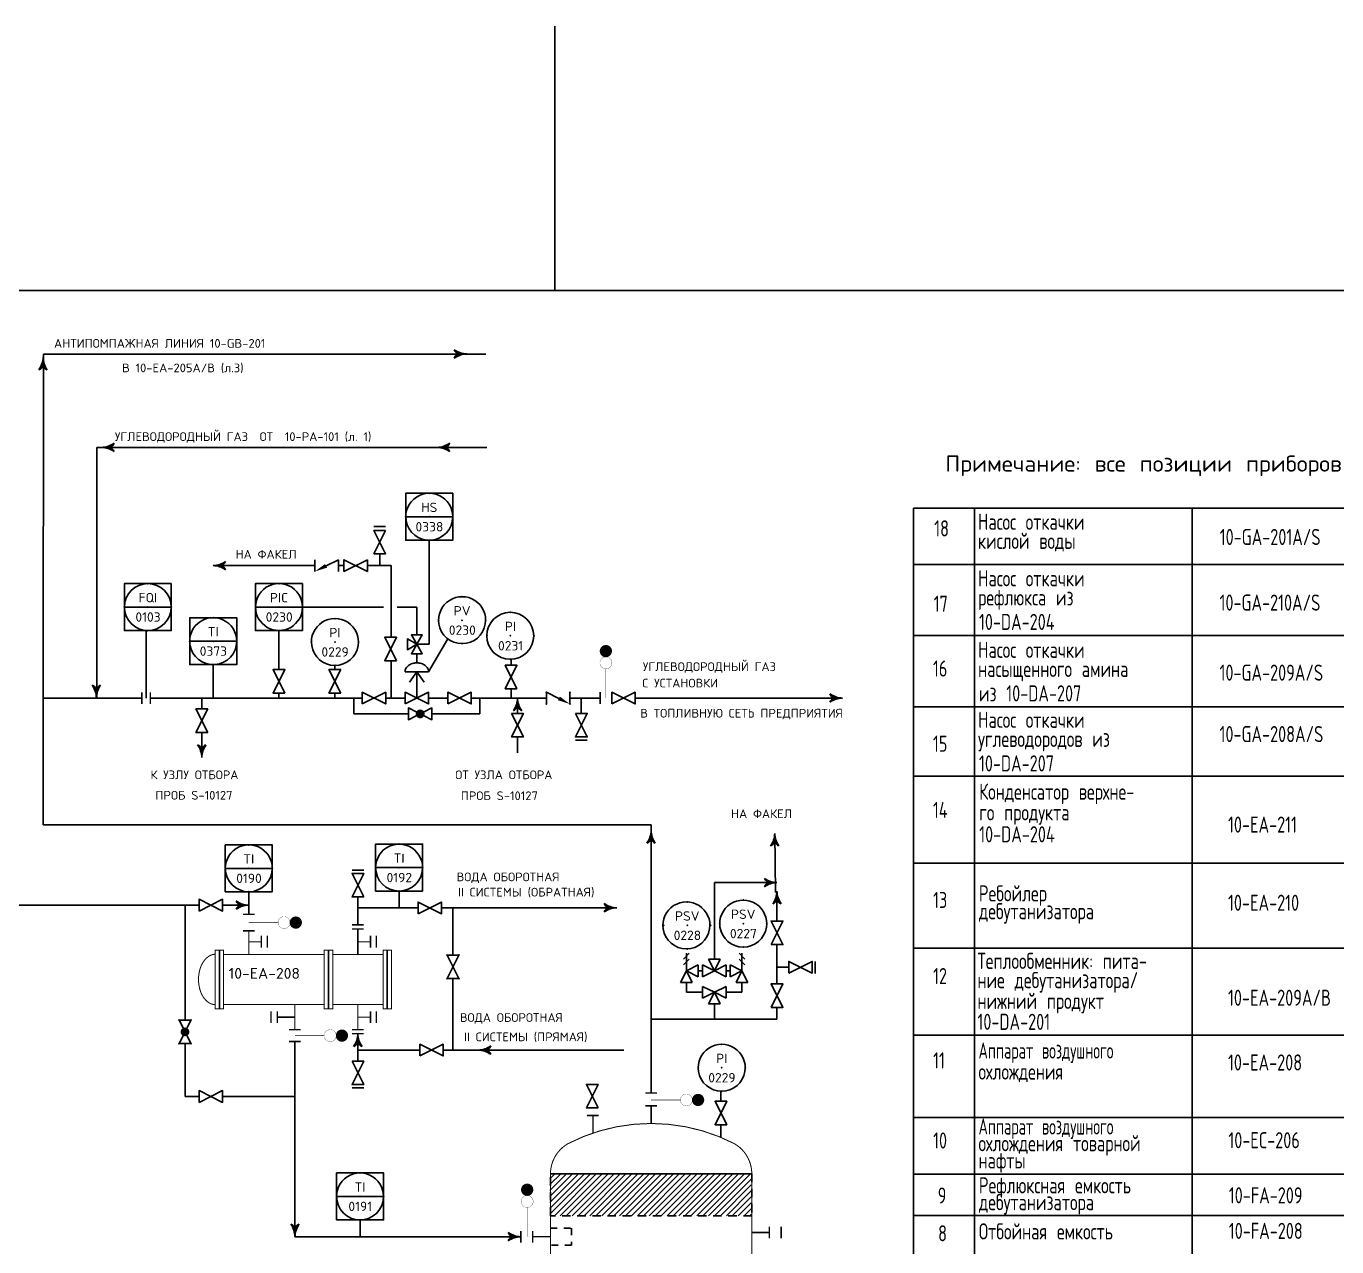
# Model space of a CAD drawing. Extents: x 71 to 279, y 48 to 143.
# Drawn here: x 236.52 to 256.05, y 63.34 to 81.53 of the extents above; entities that cross this region are included whole.
import ezdxf
from ezdxf.enums import TextEntityAlignment as Align

# ---------------------------------------------------------------- set-up
doc = ezdxf.new("R2010")
doc.units = 0
doc.header["$MEASUREMENT"] = 0
for name, pattern in [('DASHED', [0.1875, 0.125, -0.0625]), ('HIDDEN', [0.125, 0.0625, -0.0625]), ('SDASH', [0.09375, 0.046875, -0.046875])]:
    doc.linetypes.add(name, pattern=pattern)
doc.layers.get('0').update_dxf_attribs({"linetype": 'CONTINUOUS'})
for name, color, linetype in [('1', 2, 'CONTINUOUS'), ('CORPORATSERV', 3, 'CONTINUOUS'), ('IN-ATTRIBS', 7, 'CONTINUOUS'), ('IN-ELECTRICAL', 7, 'HIDDEN'), ('IN-EQUIPMENT', 7, 'CONTINUOUS'), ('IN-INST-TAP', 7, 'CONTINUOUS'), ('IN-INSTRUMENT', 7, 'SDASH'), ('IN-MAJ-PROC', 7, 'CONTINUOUS'), ('IN-MIN-PROC', 7, 'CONTINUOUS'), ('IN-PNEUMATIC', 7, 'CONTINUOUS'), ('IN-SOFTWARE', 7, 'CONTINUOUS'), ('IN-TEXT', 51, 'CONTINUOUS')]:
    doc.layers.add(name, color=color, linetype=linetype)
doc.styles.add('ATTRIBS', font='SIMPLEX', dxfattribs={"width": 0.8, "height": 0.125})
doc.styles.add('NARROW', font='simplex', dxfattribs={"width": 0.75, "height": 0.1})
doc.styles.add('S1', font='SIMPLEX.shx')
doc.styles.add('SIMPLEX', font='SIMPLEX')
doc.styles.add('STYLE', font='txt.shx', dxfattribs={"width": 0.8, "height": 4})

# ---------------------------------------------------------------- blocks, each defined once
blk = doc.blocks.new('BUBTEXT')
at = {"layer": 'IN-ATTRIBS'}
for p in [(0, 0.25), (-0.25, 0), (0, 0), (0.25, 0), (0, -0.25)]:
    blk.add_point(p, dxfattribs=at)
at = {"layer": 'IN-ATTRIBS', "flags": 1}
for tag, style, width, p in [('IDNUM', 'ATTRIBS', 0.8, (0.009, 0.584)), ('DWGNO', 'ATTRIBS', 0.8, (0.003, 0.447)), ('FILENO', 'ATTRIBS', 0.8, (-0.003, 0.311)), ('LOC', 'ATTRIBS', 0.8, (-0.08, -0.422)), ('SIG', 'ATTRIBS', 0.8, (-0.087, -0.563)), ('INSTALL', 'ATTRIBS', 0.8, (-0.087, -0.699)), ('SERV', 'ATTRIBS', 0.8, (-0.083, -0.838)), ('DATE', 'ATTRIBS', 0.8, (-0.088, -0.969)), ('DES', 'NARROW', 0.75, (-0.087, -1.102)), ('CSYS', 'NARROW', 0.75, (-0.087, -1.243))]:
    blk.add_attdef(tag, text='', height=0.1, dxfattribs=dict(at, style=style, width=width)).set_placement(p, align=Align.CENTER)
at = {"layer": 'IN-ATTRIBS', "style": 'ATTRIBS', "flags": 1}
blk.add_attdef('SYSCDI', text='', height=0.1, dxfattribs=at).set_placement((-0.312, 0.312), align=Align.RIGHT)
at = {"layer": 'IN-ATTRIBS', "style": 'S1'}
for tag, p in [('XT', (0.324, 0.257)), ('A1', (0.323, 0.115)), ('A2', (0.323, -0.035)), ('A3', (0.323, -0.185)), ('RES', (0.323, -0.342))]:
    blk.add_attdef(tag, p, '', height=0.1, dxfattribs=at)
at = {"layer": 'IN-ATTRIBS', "style": 'ATTRIBS'}
blk.add_attdef('SYSCDV', text='', height=0.1, dxfattribs=at).set_placement((-0.312, 0.141), align=Align.RIGHT)
at = {"layer": 'IN-ATTRIBS', "style": 'S1'}
for tag, p in [('INSTTYPE', (0, 0.05)), ('TAGNUM', (0.002, -0.156)), ('MD', (0.402, -0.565)), ('SZ', (0.402, -0.696))]:
    blk.add_attdef(tag, text='', height=0.1, dxfattribs=at).set_placement(p, align=Align.CENTER)
blk = doc.blocks.new('PE2')
for points in [[(0, 0, 0.150368), (0.188, 0.062, 0.150368)], [(0.125, 0, 0.206864), (0.188, 0.062, 0.206864)], [(0.125, 0, -0.206864), (0.188, -0.062, -0.206864)]]:
    blk.add_lwpolyline(points, format="xyb")
blk.add_arc((-0.008, -0.336), 0.336, 54.4623, 88.6678)
for points in [[(0, 0), (0.125, 0), (0.04, 0.003), (0.141, 0.008)], [(0, 0), (0.125, 0), (0.04, -0.003), (0.141, -0.008)], [(0.04, 0.003), (0.141, 0.008), (0.079, 0.011), (0.156, 0.019)], [(0.079, 0.011), (0.156, 0.019), (0.117, 0.024), (0.169, 0.031)], [(0.117, 0.024), (0.169, 0.031), (0.154, 0.041), (0.179, 0.046)], [(0.154, 0.041), (0.179, 0.046), (0.188, 0.062)], [(0.04, -0.003), (0.141, -0.008), (0.079, -0.011), (0.156, -0.019)], [(0.079, -0.011), (0.156, -0.019), (0.117, -0.024), (0.169, -0.031)], [(0.117, -0.024), (0.169, -0.031), (0.154, -0.041), (0.179, -0.046)], [(0.154, -0.041), (0.179, -0.046), (0.188, -0.062)]]:
    blk.add_solid(points)
blk = doc.blocks.new('*X74')
at = {"color": 0}
for p, q in [((14, 13.646), (14.604, 14.25)), ((14, 13.735), (14.515, 14.25)), ((14, 13.823), (14.427, 14.25)), ((14, 13.912), (14.338, 14.25)), ((14, 14), (14.25, 14.25)), ((14, 14.088), (14.162, 14.25)), ((14, 14.177), (14.073, 14.25)), ((14.067, 13.625), (14.692, 14.25)), ((14.155, 13.625), (14.78, 14.25)), ((14.244, 13.625), (14.869, 14.25)), ((14.332, 13.625), (14.957, 14.25)), ((14.42, 13.625), (15.045, 14.25)), ((14.509, 13.625), (15.134, 14.25)), ((14.597, 13.625), (15.222, 14.25)), ((14.686, 13.625), (15.311, 14.25)), ((14.774, 13.625), (15.399, 14.25)), ((14.862, 13.625), (15.487, 14.25)), ((14.951, 13.625), (15.576, 14.25)), ((15.039, 13.625), (15.664, 14.25)), ((15.128, 13.625), (15.753, 14.25)), ((15.216, 13.625), (15.841, 14.25)), ((15.304, 13.625), (15.929, 14.25)), ((15.393, 13.625), (16.018, 14.25)), ((15.481, 13.625), (16.106, 14.25)), ((15.57, 13.625), (16.195, 14.25)), ((15.658, 13.625), (16.283, 14.25)), ((15.746, 13.625), (16.371, 14.25)), ((15.835, 13.625), (16.46, 14.25)), ((15.923, 13.625), (16.548, 14.25)), ((16.011, 13.625), (16.636, 14.25)), ((16.1, 13.625), (16.725, 14.25)), ((16.188, 13.625), (16.813, 14.25)), ((16.277, 13.625), (16.902, 14.25)), ((16.365, 13.625), (16.99, 14.25)), ((16.453, 13.625), (17, 14.172)), ((16.542, 13.625), (17, 14.083)), ((16.63, 13.625), (17, 13.995)), ((16.719, 13.625), (17, 13.906)), ((16.807, 13.625), (17, 13.818)), ((16.895, 13.625), (17, 13.73)), ((16.984, 13.625), (17, 13.641))]:
    blk.add_line(p, q, dxfattribs=at)
blk = doc.blocks.new('VALVTEXT')
at = {"layer": 'IN-ATTRIBS'}
for p in [(0, 0.0625), (0, 0), (0.25, 0.0625), (0.25, 0), (0, -0.0625), (0.25, -0.0625)]:
    blk.add_point(p, dxfattribs=at)
at = {"layer": 'IN-ATTRIBS', "style": 'S1', "flags": 1}
for tag, p in [('IDNUM', (0.125, 0.5625)), ('DWGNO', (0.125, 0.4375)), ('FILENO', (0.125, 0.3125))]:
    blk.add_attdef(tag, text='', height=0.1, dxfattribs=at).set_placement(p, align=Align.CENTER)
at = {"layer": 'IN-ATTRIBS', "style": 'S1'}
for tag, p in [('MODE', (0.125, 0.078125)), ('SIZE', (0.125, -0.1875))]:
    blk.add_attdef(tag, text='', height=0.1, dxfattribs=at).set_placement(p, align=Align.CENTER)
blk = doc.blocks.new('A$C06466F1F')
at = {"layer": 'CORPORATSERV', "color": 7, "style": 'STYLE'}
blk.add_text('Примечание: все позиции приборов КИА читать с индексом "10".', height=0.24035, dxfattribs=at).set_placement((0, 0.04, -0.767))

msp = doc.modelspace()

# ---------------------------------------------------------------- linework, layer by layer
at = {"color": 6, "linetype": 'Continuous'}
msp.add_line((71.634, 77.594), (266.486, 77.594), dxfattribs=at)
at = {"color": 5, "linetype": 'Continuous'}
for p, q in [((236.775, 71.518), (236.776, 76.646)), ((236.776, 76.646), (243.371, 76.646)), ((237.572, 71.518), (237.573, 75.255)), ((237.573, 75.255), (243.383, 75.255)), ((240.824, 73.493), (239.305, 73.493)), ((241.256, 73.493), (241.174, 73.493)), ((241.606, 73.493), (241.96, 73.493)), ((241.96, 72.839), (241.96, 73.493)), ((241.96, 72.839), (241.96, 72.424)), ((241.96, 71.518), (241.96, 72.058)), ((239.137, 71.518), (239.137, 71.357)), ((241.404, 71.518), (241.404, 71.282)), ((243.279, 71.518), (243.279, 71.282)), ((243.843, 71.518), (243.843, 71.288)), ((244.793, 71.289), (244.793, 71.518)), ((241.404, 71.282), (242.217, 71.282)), ((243.279, 71.282), (242.567, 71.282)), ((239.137, 71.007), (239.137, 70.632)), ((243.843, 70.938), (243.843, 70.701)), ((247.688, 68.622), (247.676, 69.501)), ((246.776, 67.628), (246.776, 68.768)), ((246.776, 68.768), (247.709, 68.768)), ((247.709, 68.64), (247.709, 68.193)), ((247.709, 68.64), (247.709, 68.64)), ((238.887, 66.718), (238.887, 68.431)), ((241.463, 68.554), (241.463, 68.391)), ((241.463, 68.138), (241.463, 68.391)), ((241.463, 68.391), (242.361, 68.391)), ((242.711, 68.391), (242.881, 68.391)), ((242.881, 68.391), (245.323, 68.392)), ((242.881, 67.686), (242.881, 68.391)), ((247.709, 67.843), (247.709, 67.256)), ((246.601, 67.453), (246.534, 67.453)), ((247.013, 67.453), (246.951, 67.453)), ((247.884, 67.506), (247.709, 67.506)), ((242.881, 66.271), (242.881, 67.336)), ((246.359, 67.133), (246.359, 67.278)), ((247.188, 67.133), (247.188, 67.278)), ((246.601, 67.133), (246.359, 67.133)), ((247.188, 67.133), (246.951, 67.133)), ((246.776, 66.732), (246.776, 66.958)), ((247.709, 66.906), (247.709, 66.732)), ((245.834, 66.732), (247.709, 66.732)), ((241.463, 66.514), (241.463, 66.271)), ((238.887, 65.579), (238.887, 66.368)), ((241.463, 66.107), (241.463, 66.271)), ((241.463, 66.271), (242.386, 66.271)), ((242.736, 66.271), (245.425, 66.271)), ((238.887, 65.579), (239.097, 65.579)), ((239.447, 65.579), (240.526, 65.579))]:
    msp.add_line(p, q, dxfattribs=at)
at = {"color": 1, "linetype": 'Continuous'}
msp.add_line((249.746, 73.509, -0.452), (249.746, 74.348, -0.452), dxfattribs=at)
at = {"color": 1}
for p, q in [((250.651, 69.809, -0.409), (250.651, 74.348, -0.848)), ((253.897, 69.809, 0.499), (253.897, 74.348, 0.055)), ((249.746, 70.356, -0.491), (266.486, 70.356, -0.491)), ((250.651, 57.222), (250.651, 69.809, -1.216)), ((253.897, 57.222, 0.909), (253.897, 69.809, -0.323)), ((249.746, 66.494, -0.491), (266.486, 66.494, -0.491)), ((249.746, 65.264, -0.491), (266.486, 65.264, -0.491))]:
    msp.add_line(p, q, dxfattribs=at)
at = {"color": 2}
for p, q in [((241.877, 74.073), (241.702, 74.073)), ((241.789, 73.668), (241.789, 73.493)), ((240.824, 73.406), (240.824, 73.581)), ((241.174, 73.581), (240.989, 73.488)), ((241.174, 73.406), (241.174, 73.581)), ((242.517, 71.911), (242.167, 71.911)), ((242.342, 71.911), (242.342, 71.518)), ((244.623, 71.43), (244.623, 71.605)), ((245.072, 71.43), (245.072, 71.605)), ((244.881, 70.889), (244.706, 70.889)), ((241.376, 68.954), (241.551, 68.954)), ((246.315, 67.628), (246.402, 67.715)), ((246.315, 67.54), (246.402, 67.628)), ((246.359, 67.453), (246.359, 67.715)), ((246.776, 67.453), (246.689, 67.628)), ((246.689, 67.628), (246.864, 67.628)), ((246.864, 67.628), (246.776, 67.453)), ((247.144, 67.715), (247.232, 67.628)), ((247.144, 67.628), (247.232, 67.54)), ((247.188, 67.453), (247.188, 67.715)), ((248.278, 67.592), (248.278, 67.41)), ((246.271, 67.278), (246.359, 67.453)), ((246.359, 67.453), (246.534, 67.54)), ((246.534, 67.365), (246.359, 67.453)), ((246.359, 67.453), (246.446, 67.278)), ((246.534, 67.54), (246.534, 67.365)), ((246.601, 67.365), (246.601, 67.54)), ((246.601, 67.54), (246.776, 67.453)), ((246.776, 67.453), (246.601, 67.365)), ((246.951, 67.54), (246.776, 67.453)), ((246.776, 67.453), (246.951, 67.365)), ((246.951, 67.365), (246.951, 67.54)), ((247.013, 67.54), (247.013, 67.365)), ((247.188, 67.453), (247.013, 67.54)), ((247.013, 67.365), (247.188, 67.453)), ((247.1, 67.278), (247.188, 67.453)), ((247.188, 67.453), (247.275, 67.278)), ((246.446, 67.278), (246.271, 67.278)), ((246.776, 67.133), (246.601, 67.22)), ((246.601, 67.22), (246.601, 67.045)), ((246.776, 67.133), (246.951, 67.22)), ((246.951, 67.22), (246.951, 67.045)), ((247.275, 67.278), (247.1, 67.278)), ((246.601, 67.045), (246.776, 67.133)), ((246.776, 67.133), (246.689, 66.958)), ((246.951, 67.045), (246.776, 67.133)), ((246.864, 66.958), (246.776, 67.133)), ((246.689, 66.958), (246.864, 66.958)), ((241.551, 65.708), (241.376, 65.708))]:
    msp.add_line(p, q, dxfattribs=at)
at = {"linetype": 'Continuous'}
for p, q in [((242.877, 74.22), (242.177, 74.22)), ((242.527, 72.319), (242.527, 73.87)), ((238.683, 72.875), (237.983, 72.875)), ((239.938, 72.875), (240.637, 72.875)), ((240.637, 72.875), (241.845, 72.875)), ((242.051, 72.875), (242.342, 72.875)), ((242.342, 72.459), (242.342, 72.875)), ((239.657, 72.366), (238.957, 72.366)), ((242.342, 72.319), (242.527, 72.319)), ((242.805, 72.401), (242.517, 71.911)), ((242.342, 71.911), (242.232, 71.755)), ((242.342, 71.911), (242.451, 71.755)), ((239.488, 68.98), (240.188, 68.98)), ((241.728, 68.991), (242.428, 68.991))]:
    msp.add_line(p, q, dxfattribs=at)
at = {"color": 3, "linetype": 'Continuous'}
for p, q in [((236.775, 69.63), (236.775, 71.518)), ((236.775, 71.518), (238.244, 71.518)), ((238.369, 71.518), (241.201, 71.518)), ((241.201, 71.518), (241.529, 71.518)), ((241.879, 71.518), (242.167, 71.518)), ((242.517, 71.518), (242.804, 71.518)), ((243.154, 71.518), (243.474, 71.518)), ((243.474, 71.518), (244.273, 71.518)), ((244.623, 71.518), (245.072, 71.518)), ((245.597, 71.518), (246.183, 71.518)), ((246.03, 71.518), (248.686, 71.518)), ((236.775, 69.63), (245.834, 69.63)), ((245.835, 65.631), (245.834, 69.63)), ((239.097, 68.431), (234.778, 68.431)), ((239.838, 68.431), (239.447, 68.431))]:
    msp.add_line(p, q, dxfattribs=at)
msp.add_line((244.334, 64.427), (247.334, 64.427))
for points in [[(242.177, 74.167), (242.177, 74.57), (242.877, 74.57), (242.877, 74.167)], [(242.877, 74.167), (242.877, 73.87), (242.177, 73.87), (242.177, 74.167)], [(239.937, 72.821), (239.937, 73.225), (240.637, 73.225), (240.637, 72.821)], [(238.957, 72.312), (238.957, 72.716), (239.657, 72.716), (239.657, 72.312)], [(240.637, 72.821), (240.637, 72.525), (239.937, 72.525), (239.937, 72.821)], [(239.657, 72.312), (239.657, 72.016), (238.957, 72.016), (238.957, 72.312)], [(242.428, 68.937), (242.428, 69.341), (241.728, 69.341), (241.728, 68.937)], [(240.188, 68.926), (240.188, 69.33), (239.488, 69.33), (239.488, 68.926)], [(239.488, 68.926), (239.488, 68.63), (240.188, 68.63), (240.188, 68.926)], [(241.728, 68.937), (241.728, 68.641), (242.428, 68.641), (242.428, 68.937)]]:
    msp.add_lwpolyline(points)
at = {"color": 2}
for points in [[(241.877, 74.018), (241.702, 73.668), (241.877, 73.668), (241.702, 74.018)], [(241.606, 73.581), (241.256, 73.406), (241.256, 73.581), (241.606, 73.406)], [(242.039, 72.074), (241.864, 72.424), (242.039, 72.424), (241.864, 72.074)], [(240.375, 71.593), (240.2, 71.943), (240.375, 71.943), (240.2, 71.593)], [(241.208, 71.593), (241.033, 71.943), (241.208, 71.943), (241.033, 71.593)], [(243.834, 71.658), (243.659, 72.008), (243.834, 72.008), (243.659, 71.658)], [(241.529, 71.43), (241.879, 71.605), (241.879, 71.43), (241.529, 71.605)], [(242.167, 71.43), (242.517, 71.605), (242.517, 71.43), (242.167, 71.605)], [(242.804, 71.43), (243.154, 71.605), (243.154, 71.43), (242.804, 71.605)], [(245.247, 71.43), (245.597, 71.605), (245.597, 71.43), (245.247, 71.605)], [(239.225, 71.007), (239.05, 71.357), (239.225, 71.357), (239.05, 71.007)], [(243.755, 71.288), (243.93, 70.938), (243.755, 70.938), (243.93, 71.288)], [(244.706, 71.289), (244.881, 70.939), (244.706, 70.939), (244.881, 71.289)], [(241.551, 68.554), (241.376, 68.904), (241.551, 68.904), (241.376, 68.554)], [(239.097, 68.343), (239.447, 68.518), (239.447, 68.343), (239.097, 68.518)], [(242.361, 68.303), (242.711, 68.478), (242.711, 68.303), (242.361, 68.478)], [(247.622, 67.843), (247.797, 68.193), (247.622, 68.193), (247.797, 67.843)], [(242.968, 67.336), (242.793, 67.686), (242.968, 67.686), (242.793, 67.336)], [(247.884, 67.418), (248.234, 67.593), (248.234, 67.418), (247.884, 67.593)], [(247.622, 66.906), (247.797, 67.256), (247.622, 67.256), (247.797, 66.906)], [(242.386, 66.183), (242.736, 66.358), (242.736, 66.183), (242.386, 66.358)], [(241.376, 66.107), (241.551, 65.757), (241.376, 65.757), (241.551, 66.107)], [(239.097, 65.492), (239.447, 65.667), (239.447, 65.492), (239.097, 65.667)], [(245.044, 65.409), (244.869, 65.759), (245.044, 65.759), (244.869, 65.409)], [(246.961, 65.157), (246.786, 65.507), (246.961, 65.507), (246.786, 65.157)]]:
    msp.add_lwpolyline(points, close=True, dxfattribs=at)
msp.add_lwpolyline([(238.683, 73.225), (238.683, 72.525), (237.983, 72.525), (237.983, 73.225)], close=True)
at = {"linetype": 'Continuous'}
for points in [[(242.342, 72.319), (242.202, 72.238), (242.202, 72.4)], [(242.342, 72.319), (242.261, 72.459), (242.423, 72.459)], [(242.342, 72.319), (242.261, 72.179), (242.423, 72.179)]]:
    msp.add_lwpolyline(points, close=True, dxfattribs=at)
at = {"color": 2}
for points, const_width in [([(245.205, 72.218, -1), (245.114, 72.218, -1)], 0.091), ([(245.249, 72.043, -1), (245.071, 72.043, -1)], 0.0035), ([(242.359, 71.282, 1), (242.425, 71.282, 1)], 0.0656), ([(240.363, 68.26, 1), (240.363, 68.082, 1)], 0.0035), ([(240.538, 68.217, 1), (240.538, 68.126, 1)], 0.091), ([(238.887, 66.51, 1), (238.887, 66.575, 1)], 0.0656), ([(241.051, 66.575, 1), (241.051, 66.397, 1)], 0.0035), ([(241.226, 66.532, 1), (241.226, 66.441, 1)], 0.091), ([(246.359, 65.616, 1), (246.359, 65.438, 1)], 0.0035), ([(246.534, 65.573, 1), (246.534, 65.482, 1)], 0.091), ([(243.941, 64.189, 1), (244.032, 64.189, 1)], 0.091), ([(243.897, 64.014, 1), (244.076, 64.014, 1)], 0.0035)]:
    msp.add_lwpolyline(points, format="xyb", close=True, dxfattribs=dict(at, const_width=const_width))
msp.add_lwpolyline([(242.517, 71.911, 0.126822), (242.504, 71.96, 0.10607), (242.466, 72.004, 0.085783), (242.411, 72.032, 0.075445), (242.342, 72.043, 0.075445), (242.273, 72.032, 0.085783), (242.218, 72.004, 0.10607), (242.179, 71.96, 0.126822), (242.167, 71.911)], format="xyb", dxfattribs=at)
for points, const_width in [([(245.16, 71.955), (245.16, 71.518)], 0.007), ([(238.244, 71.605), (238.244, 71.43)], 0.021), ([(238.369, 71.605), (238.369, 71.43)], 0.021), ([(239.926, 68.294), (239.751, 68.294)], 0.021), ([(240.276, 68.171), (239.838, 68.171)], 0.007), ([(240.115, 67.974), (240.115, 67.799)], 0.021), ([(241.551, 68.138), (241.376, 68.138)], 0.021), ([(241.74, 67.974), (241.74, 67.799)], 0.021), ([(240.169, 66.674), (240.169, 66.849)], 0.021), ([(241.74, 66.849), (241.74, 66.674)], 0.021), ([(240.613, 66.399), (240.438, 66.399)], 0.021), ([(240.963, 66.486), (240.526, 66.486)], 0.007), ([(241.551, 66.514), (241.376, 66.514)], 0.021), ([(245.747, 65.631), (245.922, 65.631)], 0.021), ([(246.272, 65.527), (245.834, 65.527)], 0.007), ([(243.986, 63.926), (243.986, 63.489)], 0.007), ([(243.892, 63.401), (243.892, 63.576)], 0.021), ([(247.772, 63.64), (247.772, 63.465)], 0.021)]:
    msp.add_lwpolyline(points, dxfattribs=dict(at, const_width=const_width))
for points in [[(244.273, 71.43), (244.273, 71.605), (244.459, 71.513)], [(242.333, 71.312), (242.217, 71.37), (242.217, 71.195), (242.333, 71.253)], [(242.451, 71.312), (242.567, 71.37), (242.567, 71.195), (242.451, 71.253)], [(238.858, 66.601), (238.8, 66.718), (238.975, 66.718), (238.917, 66.601)], [(238.858, 66.484), (238.8, 66.368), (238.975, 66.368), (238.917, 66.484)]]:
    msp.add_lwpolyline(points, dxfattribs=at)
at = {"color": 5, "linetype": 'Continuous', "const_width": 0.005}
msp.add_lwpolyline([(243.256, 66.271), (243.256, 66.271)], dxfattribs=at)
for centre in [(238.333, 72.875), (243.734, 72.446)]:
    msp.add_circle(centre, 0.35)
for centre, start, end in [((242.527, 74.22), 351.1529, 188.8471), ((242.527, 74.22), 188.8471, 0), ((240.287, 72.875), 351.1529, 188.8471), ((240.288, 72.875), 179.9758, 0.0242), ((243.017, 72.679), 351.1529, 188.8471), ((239.307, 72.366), 351.1529, 188.8471), ((241.121, 72.354), 351.1529, 188.8471), ((243.017, 72.679), 188.8471, 351.1529), ((239.307, 72.366), 188.8471, 0), ((241.121, 72.354), 188.8471, 351.1529), ((242.078, 68.991), 351.1529, 188.8471), ((239.838, 68.98), 351.1529, 188.8471), ((239.838, 68.98), 180, 0), ((242.078, 68.991), 180, 0), ((246.36, 68.13), 351.1529, 188.8471), ((247.206, 68.156), 351.1529, 188.8471), ((246.36, 68.13), 188.8471, 351.1529), ((247.206, 68.156), 188.8471, 351.1529), ((246.886, 66.007), 351.1529, 188.8471), ((246.886, 66.007), 188.8471, 351.1529)]:
    msp.add_arc(centre, 0.35, start, end)
at = {"color": 2}
for points in [[(241.005, 73.462), (240.824, 73.406), (240.974, 73.516)], [(244.443, 71.486), (244.623, 71.43), (244.473, 71.54)]]:
    msp.add_solid(points, dxfattribs=at)
at = {"layer": '1', "color": 1, "linetype": 'Continuous'}
for p, q in [((249.746, 69.809, -0.346), (249.746, 74.348, -0.471)), ((249.746, 57.226), (249.746, 69.809, -0.346))]:
    msp.add_line(p, q, dxfattribs=at)
at = {"layer": '1', "color": 7}
for p, q in [((239.401, 66.892), (239.401, 67.761)), ((241.026, 66.892), (241.026, 67.761)), ((241.901, 66.892), (241.901, 67.761))]:
    msp.add_line(p, q, dxfattribs=at)
at = {"layer": 'CORPORATSERV', "color": 1}
for p, q in [((249.746, 74.348, -0.452), (266.486, 74.348, -0.452)), ((249.746, 73.509, -0.452), (266.486, 73.509, -0.452)), ((249.746, 72.453, -0.491), (266.486, 72.453, -0.491)), ((249.746, 71.385, -0.491), (266.486, 71.385, -0.491)), ((249.746, 70.356, -0.491), (266.486, 70.356, -0.491)), ((249.746, 69.055, -0.491), (266.486, 69.055, -0.491)), ((249.746, 67.79, -0.491), (266.486, 67.79, -0.491)), ((249.746, 65.264, -0.491), (266.486, 65.264, -0.491)), ((249.746, 64.419, -0.491), (266.486, 64.419, -0.491)), ((249.746, 63.804, -0.491), (266.486, 63.804, -0.491))]:
    msp.add_line(p, q, dxfattribs=at)
at = {"layer": 'IN-ELECTRICAL', "color": 7, "linetype": 'Continuous'}
for p, q in [((241.146, 64.089), (241.846, 64.089)), ((241.496, 63.739), (241.496, 63.489))]:
    msp.add_line(p, q, dxfattribs=at)
at = {"layer": 'IN-ELECTRICAL', "color": 7}
for p, q in [((244.334, 63.614), (244.647, 63.614)), ((244.647, 63.614), (244.647, 63.364)), ((244.647, 63.364), (244.334, 63.364))]:
    msp.add_line(p, q, dxfattribs=at)
at = {"layer": 'IN-ELECTRICAL', "color": 7, "linetype": 'Continuous'}
for points in [[(241.846, 64.035), (241.846, 64.439), (241.146, 64.439), (241.146, 64.035)], [(241.146, 64.035), (241.146, 63.739), (241.846, 63.739), (241.846, 64.035)]]:
    msp.add_lwpolyline(points, dxfattribs=at)
for start, end in [(351.1529, 188.8471), (180, 0)]:
    msp.add_arc((241.496, 64.089), 0.35, start, end, dxfattribs=at)
at = {"layer": 'IN-EQUIPMENT', "color": 6}
msp.add_line((241.463, 67.699), (241.463, 68.074), dxfattribs=at)
for points, const_width in [([(239.926, 68.049), (239.751, 68.049)], 0.021), ([(239.838, 67.699), (239.838, 68.049)], 0.015), ([(240.026, 67.974), (240.026, 67.799)], 0.021), ([(241.551, 68.074), (241.376, 68.074)], 0.021), ([(241.651, 67.974), (241.651, 67.799)], 0.021), ([(239.838, 67.886), (240.026, 67.886)], 0.015), ([(241.463, 67.886), (241.651, 67.886)], 0.015), ([(240.963, 67.698), (239.463, 67.698)], 0.015), ([(241.838, 67.698), (241.088, 67.698)], 0.015), ([(240.963, 66.949), (239.463, 66.949)], 0.015), ([(240.263, 66.674), (240.263, 66.849)], 0.021), ([(240.526, 66.949), (240.526, 66.574)], 0.015), ([(241.838, 66.949), (241.088, 66.949)], 0.015), ([(241.463, 66.949), (241.463, 66.574)], 0.015), ([(241.651, 66.849), (241.651, 66.674)], 0.021), ([(240.526, 66.761), (240.263, 66.761)], 0.021), ([(241.463, 66.761), (241.651, 66.761)], 0.015), ([(240.613, 66.574), (240.438, 66.574)], 0.021), ([(241.551, 66.574), (241.376, 66.574)], 0.021), ([(245.747, 65.44), (245.922, 65.44)], 0.021), ([(245.834, 65.177), (245.834, 65.44)], 0.021), ([(244.878, 65.296), (245.053, 65.296)], 0.021), ([(244.966, 65.034), (244.966, 65.296)], 0.021), ([(244.067, 63.401), (244.067, 63.576)], 0.021), ([(244.33, 63.489), (244.067, 63.489)], 0.021), ([(247.334, 63.552), (247.597, 63.552)], 0.021), ([(247.597, 63.64), (247.597, 63.465)], 0.021)]:
    msp.add_lwpolyline(points, dxfattribs=dict(at, const_width=const_width))
at = {"layer": 'IN-EQUIPMENT', "color": 6, "const_width": 0.015}
msp.add_lwpolyline([(239.338, 67.699, 0.139889), (239.248, 67.673, 0.107118), (239.162, 67.589, 0.079812), (239.109, 67.473, 0.067459), (239.088, 67.324, 0.067459), (239.109, 67.174, 0.079812), (239.162, 67.058, 0.107118), (239.248, 66.974, 0.139889), (239.338, 66.949)], format="xyb", dxfattribs=at)
for points in [[(239.338, 67.761), (239.338, 66.886), (239.463, 66.886), (239.463, 67.761)], [(240.963, 67.761), (240.963, 66.886), (241.088, 66.886), (241.088, 67.761)], [(241.838, 67.761), (241.838, 66.886), (241.963, 66.886), (241.963, 67.761)]]:
    msp.add_lwpolyline(points, close=True, dxfattribs=at)
msp.add_lwpolyline([(247.334, 64.427, 0.267949), (247.075, 64.876, 0.242718), (244.594, 64.876, 0.267949), (244.334, 64.427), (244.334, 58.927, 0.267949), (244.594, 58.478, 0.242718), (247.075, 58.478, 0.267949), (247.334, 58.927)], format="xyb", close=True, dxfattribs=at)
at = {"layer": 'IN-EQUIPMENT', "color": 7, "linetype": 'DASHED'}
msp.add_lwpolyline([(244.334, 64.427), (247.334, 64.427), (247.334, 63.802), (244.334, 63.802)], close=True, dxfattribs=at)
at = {"layer": 'IN-INST-TAP', "color": 7}
for p, q in [((238.307, 71.518), (238.307, 72.525)), ((240.287, 71.943), (240.287, 72.525)), ((243.746, 72.008), (243.746, 72.089)), ((239.307, 71.518), (239.307, 72.016)), ((241.121, 71.943), (241.121, 72.004)), ((240.287, 71.518), (240.287, 71.593)), ((241.121, 71.518), (241.121, 71.593)), ((246.874, 65.507), (246.874, 65.657)), ((246.874, 64.97), (246.874, 65.157))]:
    msp.add_line(p, q, dxfattribs=at)
at = {"layer": 'IN-INST-TAP', "color": 7, "linetype": 'Continuous'}
for p, q in [((239.838, 68.431), (239.838, 68.63)), ((242.078, 68.391), (242.078, 68.641))]:
    msp.add_line(p, q, dxfattribs=at)
at = {"layer": 'IN-MAJ-PROC', "color": 7, "linetype": 'Continuous'}
msp.add_line((247.688, 69.135), (247.688, 69.135), dxfattribs=at)
at = {"layer": 'IN-MAJ-PROC', "color": 3}
for p, q in [((239.838, 68.294), (239.838, 68.431)), ((240.526, 66.399), (240.526, 63.489)), ((240.526, 63.489), (243.892, 63.489))]:
    msp.add_line(p, q, dxfattribs=at)
at = {"layer": 'IN-MIN-PROC', "color": 4, "linetype": 'Continuous'}
for q in [(244.398, 81.533), (244.398, 81.532)]:
    msp.add_line((244.398, 77.595), q, dxfattribs=at)
at = {"layer": 'IN-MIN-PROC', "color": 7}
msp.add_line((243.746, 71.522), (243.746, 71.658), dxfattribs=at)
at = {"layer": 'IN-PNEUMATIC', "color": 7}
msp.add_line((242.342, 72.179), (242.342, 72.043), dxfattribs=at)
at = {"layer": 'IN-SOFTWARE', "color": 7, "linetype": 'Continuous'}
for p in [(241.174, 73.493), (241.174, 73.493), (241.256, 73.493)]:
    msp.add_line(p, (241.174, 73.493), dxfattribs=at)

# ---------------------------------------------------------------- block references
at = {"color": 5, "linetype": 'Continuous'}
for p, rotation in [((236.775, 76.598), 268.4656585002992), ((243.088, 76.647), 179.8583667731384), ((237.566, 71.523), 90), ((243.843, 71.518), 270.0054281520735), ((248.686, 71.518), 179.8583667731384), ((239.137, 70.632), 90), ((245.834, 69.544), 270), ((245.323, 68.392), 180), ((241.463, 66.514), 270), ((240.526, 63.489), 90.0000000000004)]:
    msp.add_blockref('PE2', p, dxfattribs=dict(at, rotation=rotation))
for p in [(237.644, 75.255), (242.644, 75.255), (239.305, 73.493), (243.256, 66.271)]:
    msp.add_blockref('PE2', p, dxfattribs=at)
at = {"linetype": 'Continuous'}
msp.add_blockref('A$C06466F1F', (250.218, 74.853), dxfattribs=at)
at = {"color": 2, "xscale": 1.4, "yscale": 1.4, "zscale": 1.4}
msp.add_blockref('VALVTEXT', (244.273, 71.518), dxfattribs=at)
at = {"color": 5, "linetype": 'Continuous', "xscale": -1}
for p, rotation in [((247.709, 68.768), 359.9999999999965), ((247.709, 68.64), 89.99999999999656)]:
    msp.add_blockref('PE2', p, dxfattribs=dict(at, rotation=rotation))
at = {"color": 2, "xscale": 1.4, "yscale": 1.4, "zscale": 1.4, "rotation": 90}
for p in [(242.881, 67.336), (238.887, 66.368)]:
    msp.add_blockref('VALVTEXT', p, dxfattribs=at)
at = {"layer": 'IN-ELECTRICAL', "color": 7, "linetype": 'Continuous', "xscale": 1.4, "yscale": 1.4, "zscale": 1.4}
msp.add_blockref('BUBTEXT', (241.496, 64.089), dxfattribs=at).add_auto_attribs({'INSTTYPE': 'TI', 'TAGNUM': '0191'})
at = {"layer": 'IN-EQUIPMENT', "color": 7}
msp.add_blockref('*X74', (230.325, 50.177), dxfattribs=at)
at = {"layer": 'IN-INSTRUMENT', "color": 7, "xscale": 1.4, "yscale": 1.4, "zscale": 1.4}
for p, values in [((242.527, 74.22), {'INSTTYPE': 'HS', 'TAGNUM': '0338'}), ((240.288, 72.875), {'INSTTYPE': 'PIC', 'TAGNUM': '0230'}), ((243.017, 72.679), {'INSTTYPE': 'PV', 'TAGNUM': '0230'}), ((239.307, 72.366), {'INSTTYPE': 'TI', 'TAGNUM': '0373'}), ((241.121, 72.354), {'INSTTYPE': 'PI', 'TAGNUM': '0229'}), ((243.737, 72.446), {'INSTTYPE': 'PI', 'TAGNUM': '0231'}), ((242.078, 68.991), {'INSTTYPE': 'TI', 'TAGNUM': '0192'}), ((239.838, 68.98), {'INSTTYPE': 'TI', 'TAGNUM': '0190'}), ((246.372, 68.13), {'INSTTYPE': 'PSV', 'TAGNUM': '0228'}), ((247.206, 68.156), {'INSTTYPE': 'PSV', 'TAGNUM': '0227'}), ((246.886, 66.007), {'INSTTYPE': 'PI', 'TAGNUM': '0229'})]:
    msp.add_blockref('BUBTEXT', p, dxfattribs=at).add_auto_attribs(values)
at = {"layer": 'IN-INSTRUMENT', "color": 7, "linetype": 'Continuous', "xscale": 1.4, "yscale": 1.4, "zscale": 1.4}
msp.add_blockref('BUBTEXT', (238.333, 72.875), dxfattribs=at).add_auto_attribs({'INSTTYPE': 'FQI', 'TAGNUM': '0103'})
at = {"layer": 'IN-MAJ-PROC', "color": 7, "rotation": 180}
for p in [(239.838, 68.431), (243.892, 63.489)]:
    msp.add_blockref('PE2', p, dxfattribs=at)
at = {"layer": 'IN-MIN-PROC', "color": 7, "xscale": -1, "rotation": 89.99999999999656}
msp.add_blockref('PE2', (247.676, 69.501), dxfattribs=at)

# ---------------------------------------------------------------- texts
at = {"color": 1, "linetype": 'Continuous', "style": 'SIMPLEX'}
for s, p in [('АНТИПОМПАЖНАЯ ЛИНИЯ 10-GB-201', (236.935, 76.74)), ('В 10-ЕА-205A/B (л.3)', (237.95, 76.374)), ('УГЛЕВОДОРОДНЫЙ ГАЗ  ОТ  10-РА-101 (л. 1)', (237.842, 75.35)), ('НА ФАКЕЛ', (239.64, 73.596)), ('УГЛЕВОДОРОДНЫЙ ГАЗ ', (245.71, 71.921)), ('С УСТАНОВКИ', (245.702, 71.676)), ('В ТОПЛИВНУЮ СЕТЬ ПРЕДПРИЯТИЯ', (245.672, 71.227)), ('К УЗЛУ ОТБОРА', (238.372, 70.309)), ('ОТ УЗЛА ОТБОРА', (242.914, 70.309)), ('ПРОБ S-10127', (238.446, 70.004)), ('ПРОБ S-10127', (242.997, 69.997)), ('НА ФАКЕЛ', (247.024, 69.729)), ('ВОДА ОБОРОТНАЯ ', (242.935, 68.787)), ('II СИСТЕМЫ (ОБРАТНАЯ)', (242.955, 68.56)), ('ВОДА ОБОРОТНАЯ ', (242.984, 66.691)), ('II СИСТЕМЫ (ПРЯМАЯ)', (243.046, 66.403))]:
    msp.add_text(s, height=0.13, dxfattribs=at).set_placement(p)
at = {"layer": 'CORPORATSERV', "color": 1, "style": 'STYLE'}
for s, height, width, p in [('Насос откачки', 0.24035, 0.7, (250.705, 74.026, -0.889)), ('18', 0.2403, 0.7, (250.053, 73.927, -0.737)), ('10-GA-201A/S', 0.24035, 0.7, (254.308, 73.799, -0.889)), ('кислой воды', 0.24035, 0.7, (250.705, 73.741, -0.889)), ('Насос откачки', 0.24035, 0.7, (250.707, 73.183, -1.248)), ('рефлюкса из', 0.24035, 0.7, (250.707, 72.898, -1.248)), ('10-GA-210A/S', 0.24035, 0.7, (254.305, 72.821, -1.248)), ('17', 0.2403, 0.7, (250.045, 72.804, -0.606)), ('10-DA-204', 0.2403, 0.7, (250.72, 72.533, -1.721)), ('Насос откачки', 0.24035, 0.7, (250.707, 72.117, -1.248)), ('16', 0.2403, 0.7, (250.034, 71.838, -1.248)), ('насыщенного амина', 0.24035, 0.7, (250.707, 71.832, -1.248)), ('10-GA-209A/S', 0.24035, 0.7, (254.305, 71.777, -1.248)), ('из 10-DA-207', 0.24035, 0.7, (250.72, 71.468, -1.721)), ('Насос откачки', 0.24035, 0.7, (250.707, 71.074, -1.248)), ('10-GA-208A/S', 0.24035, 0.7, (254.305, 70.861, -1.248)), ('15', 0.2403, 0.7, (250.034, 70.717, -1.248)), ('углеводородов из', 0.24035, 0.7, (250.707, 70.789, -1.248)), ('10-DA-207', 0.2403, 0.7, (250.72, 70.424, -1.721)), ('Конденсатор верхне-', 0.24035, 0.7, (250.723, 70.003, -1.4)), ('14', 0.2403, 0.7, (250.034, 69.731, -1.248)), ('го продукта', 0.24035, 0.7, (250.723, 69.694, -1.4)), ('10-ЕА-211', 0.2403, 0.7, (254.431, 69.512, -1.4)), ('10-DA-204', 0.2403, 0.7, (250.723, 69.367, -1.4)), ('13', 0.2403, 0.7, (250.036, 68.388, -0.927)), ('Ребойлер', 0.2403, 0.7, (250.718, 68.487, -1.4)), ('10-ЕА-210', 0.2403, 0.7, (254.431, 68.347, -1.4)), ('дебутанизатора', 0.24035, 0.7, (250.718, 68.221, -1.4)), ('Теплообменник: пита-', 0.24035, 0.7, (250.697, 67.48, -1.4)), ('12', 0.2403, 0.7, (250.036, 67.254, -0.927)), ('ние дебутанизатора/', 0.24035, 0.7, (250.697, 67.193, -1.4)), ('нижний продукт ', 0.24035, 0.7, (250.697, 66.884, -1.4)), ('10-ЕА-209A/B', 0.24035, 0.7, (254.431, 66.931, -1.4)), ('10-DA-201', 0.2403, 0.7, (250.697, 66.572, -1.4)), ('11', 0.2403, 0.7, (250.036, 65.997, -0.927)), ('Аппарат воздушного ', 0.24035, 0.62, (250.713, 66.144, -1.4)), ('10-ЕА-208', 0.2403, 0.7, (254.431, 65.966, -1.4)), ('охлождения ', 0.24035, 0.7, (250.713, 65.83, -1.4)), ('Аппарат воздушного ', 0.24035, 0.62, (250.713, 65.012, -1.4)), ('10', 0.2403, 0.7, (250.036, 64.803, -0.927)), ('10-EC-206', 0.2403, 0.7, (254.437, 64.807, -0.927)), ('охлождения товарной ', 0.24035, 0.7, (250.713, 64.762, -1.4)), ('нафты', 0.2403, 0.7, (250.713, 64.506, -1.4)), ('Рефлюксная емкость', 0.24035, 0.7, (250.718, 64.135, -1.248)), ('9', 0.24, 0.7, (250.105, 63.983, -0.927)), ('дебутанизатора', 0.24035, 0.7, (250.718, 63.884, -1.248)), ('10-FA-209', 0.2403, 0.7, (254.443, 63.986, -0.776)), ('Отбойная емкость ', 0.24035, 0.7, (250.718, 63.448, -1.248)), ('10-FA-208', 0.2403, 0.7, (254.443, 63.456, -0.776)), ('8', 0.24, 0.7, (250.111, 63.42, -0.776))]:
    msp.add_text(s, height=height, dxfattribs=dict(at, width=width)).set_placement(p)
at = {"layer": 'IN-TEXT', "color": 4, "style": 'S1'}
msp.add_text('10-ЕА-208', height=0.162, dxfattribs=at).set_placement((239.537, 67.333))

doc.saveas('drawing.dxf')
